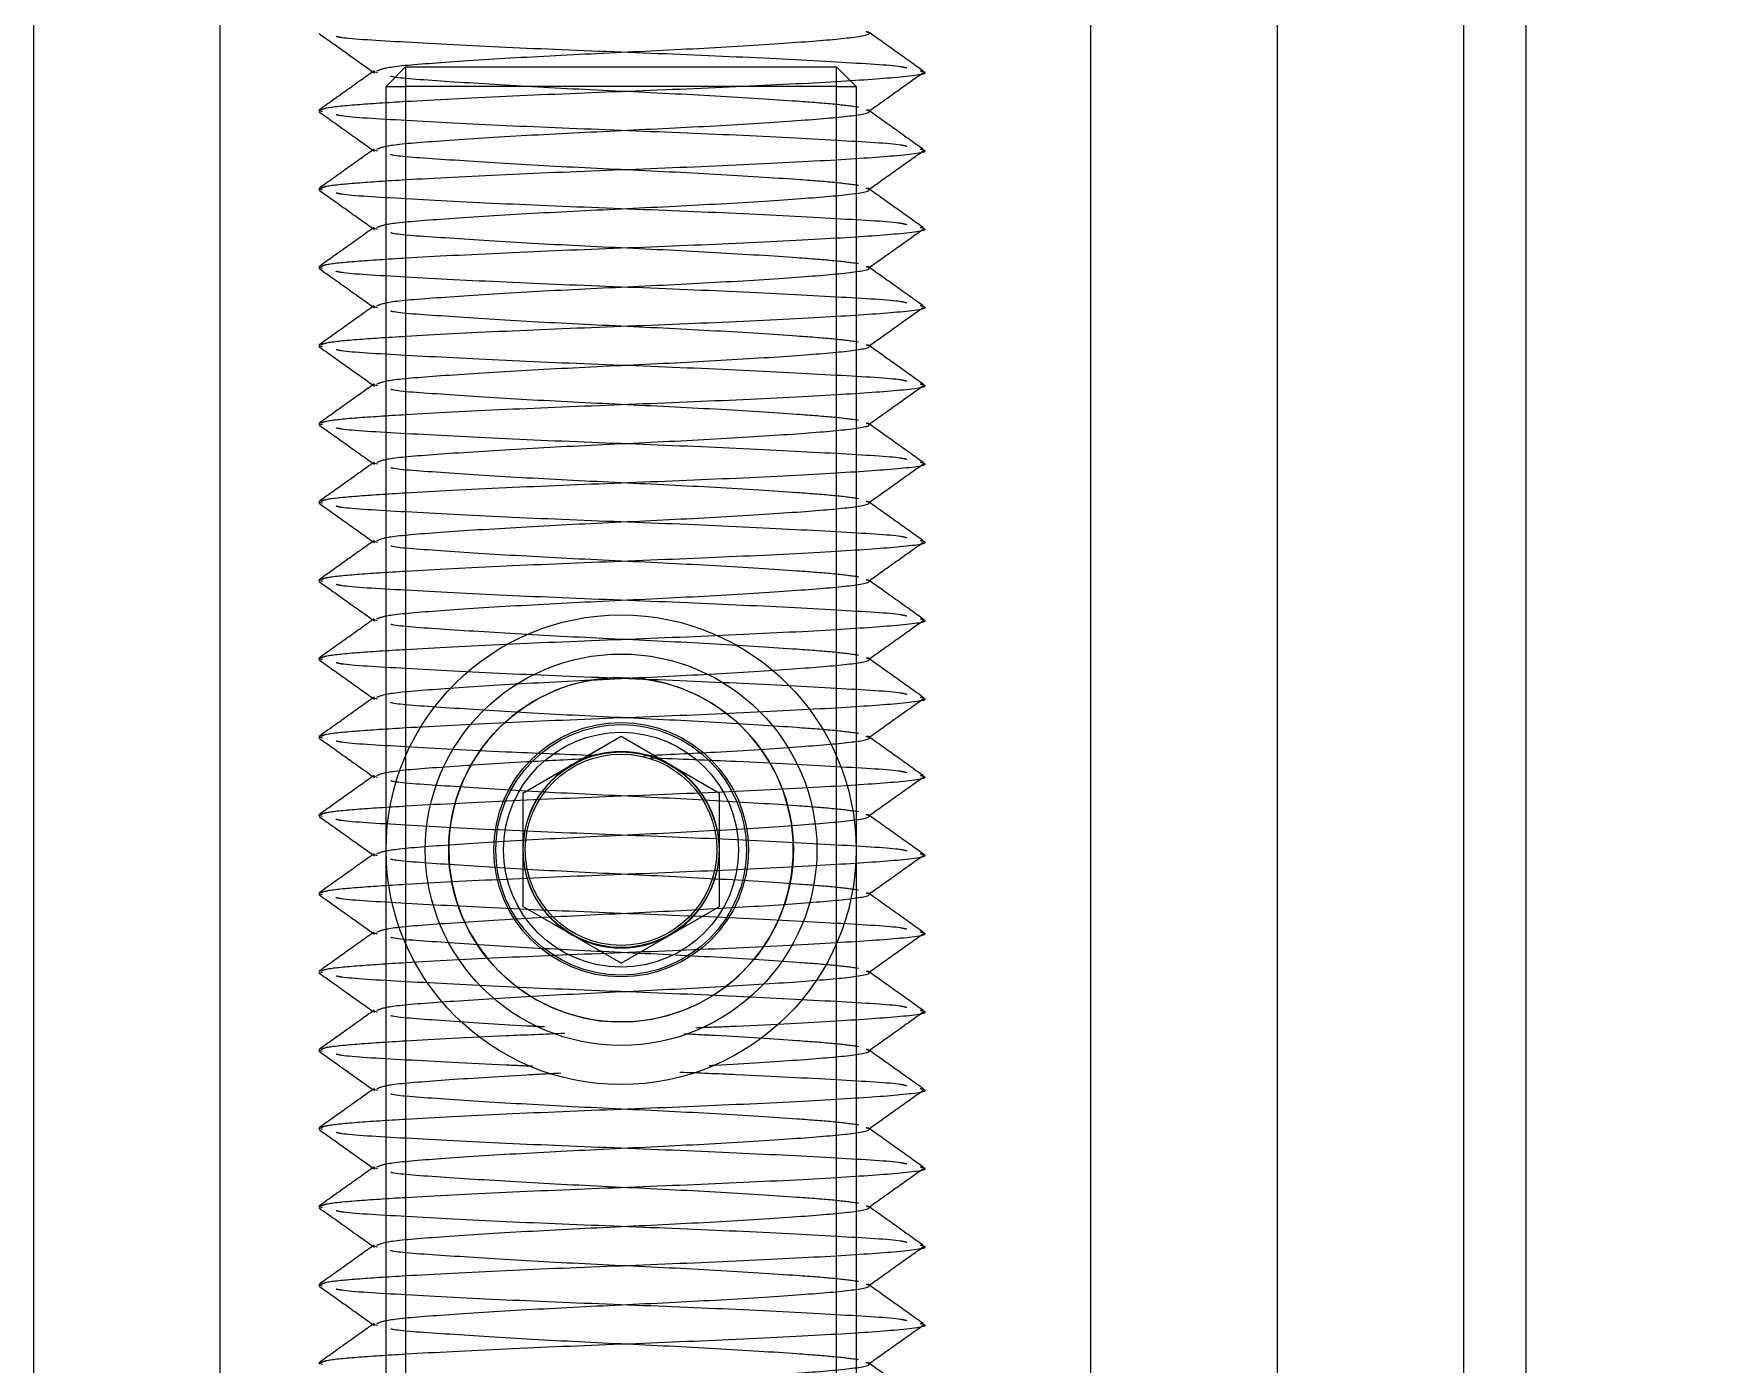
# Model space of a CAD drawing. Header units: metres. Extents: x 0 to 63075, y 0 to 44550.
# Drawn here: x 13919.27 to 13962.13, y 24737.81 to 24771.81 of the extents above; entities that cross this region are included whole.
import ezdxf

# ---------------------------------------------------------------- set-up
doc = ezdxf.new("R2010")
doc.units = ezdxf.units.M
doc.header["$LTSCALE"] = 75
doc.linetypes.add('HIDDEN2', pattern=[4.7625, 3.175, -1.5875])
for name, color, linetype in [('SDM', 7, 'Continuous'), ('SL4', 4, 'Continuous'), ('ST1', 7, 'HIDDEN2')]:
    doc.layers.add(name, color=color, linetype=linetype)

# ---------------------------------------------------------------- blocks, each defined once
blk = doc.blocks.new('A$Ca53c419a')
at = {"layer": 'SL4'}
for p, q in [((378.019, 533.865), (91.194, 533.865)), ((378.194, 529.108), (86.437, 529.108)), ((318.296, 518.865), (319.745, 521.375)), ((322.643, 521.375), (319.745, 521.375)), ((322.643, 521.375), (324.092, 518.865)), ((318.296, 518.865), (319.745, 516.355)), ((324.092, 518.865), (322.643, 516.355)), ((319.745, 516.355), (322.643, 516.355)), ((344.397, 506.877), (117.694, 506.877)), ((378.194, 502.115), (86.437, 502.115)), ((381.194, 497.358), (91.194, 497.358)), ((1004.763, 495.765), (54.76, 495.765))]:
    blk.add_line(p, q, dxfattribs=at)
for radius in [6, 5, 4.4]:
    blk.add_circle((321.194, 518.865), radius, dxfattribs=at)
for start, end in [(90, 150), (30, 90), (150, 210), (330, 30), (210, 270), (270, 330)]:
    blk.add_arc((321.194, 518.865), 2.51, start, end, dxfattribs=at)
at = {"layer": 'ST1'}
for p, q in [((381.194, 529.108), (86.437, 529.108)), ((308.046, 526.485), (308.069, 526.592)), ((310.046, 526.485), (310.069, 526.592)), ((312.046, 526.485), (312.069, 526.592)), ((314.046, 526.485), (314.069, 526.592)), ((316.046, 526.485), (316.069, 526.592)), ((318.046, 526.485), (318.069, 526.592)), ((320.046, 526.485), (320.069, 526.592)), ((322.046, 526.485), (322.069, 526.592)), ((324.046, 526.485), (324.069, 526.592)), ((326.046, 526.485), (326.069, 526.592)), ((328.046, 526.485), (328.069, 526.592)), ((330.046, 526.485), (330.069, 526.592)), ((332.046, 526.485), (332.069, 526.592)), ((334.046, 526.485), (334.069, 526.592)), ((336.046, 526.485), (336.069, 526.592)), ((338.046, 526.485), (338.069, 526.592)), ((340.046, 526.485), (340.069, 526.592)), ((309.042, 525.085), (309.069, 525.186)), ((311.042, 525.085), (311.069, 525.186)), ((313.042, 525.085), (313.069, 525.186)), ((315.042, 525.085), (315.069, 525.186)), ((317.042, 525.085), (317.069, 525.186)), ((319.042, 525.085), (319.069, 525.186)), ((321.042, 525.085), (321.069, 525.186)), ((323.042, 525.085), (323.069, 525.186)), ((325.042, 525.085), (325.069, 525.186)), ((327.042, 525.085), (327.069, 525.186)), ((329.042, 525.085), (329.069, 525.186)), ((331.042, 525.085), (331.069, 525.186)), ((333.042, 525.085), (333.069, 525.186)), ((335.042, 525.085), (335.069, 525.186)), ((337.042, 525.085), (337.069, 525.186)), ((339.042, 525.085), (339.069, 525.186)), ((341.042, 525.085), (341.069, 525.186)), ((121.694, 524.865), (340.694, 524.865)), ((340.694, 524.865), (340.694, 524.365)), ((341.194, 524.365), (340.694, 524.865)), ((340.694, 524.365), (121.694, 524.365)), ((340.694, 513.365), (340.694, 524.365)), ((341.194, 524.365), (340.694, 524.365)), ((341.194, 524.365), (341.194, 513.365)), ((121.694, 513.365), (340.694, 513.365)), ((340.694, 513.365), (340.694, 512.865)), ((340.694, 513.365), (341.194, 513.365)), ((340.694, 512.865), (341.194, 513.365)), ((340.694, 512.865), (121.694, 512.865)), ((381.194, 506.877), (81.194, 506.877)), ((378.194, 497.358), (91.194, 497.358)), ((1004.763, 491.003), (4.763, 491.003))]:
    blk.add_line(p, q, dxfattribs=at)
for radius in [3.25, 3.25, 3.2, 3, 2.5, 2.445]:
    blk.add_circle((321.194, 518.865), radius, dxfattribs=at)
for start, end in [(90, 356.1622), (359.9716, 90)]:
    blk.add_arc((321.194, 518.865), 4.4, start, end, dxfattribs=at)
for points, knots in [([(309.093, 525.169), (308.926, 525.404), (308.591, 525.873), (308.257, 526.342), (308.09, 526.577)], [0, 0, 0, 0, 0.499958, 1, 1, 1, 1]), ([(308.09, 526.534), (308.109, 526.499), (308.159, 526.411), (308.231, 525.682), (308.325, 524.228), (308.448, 521.902), (308.569, 518.864), (308.689, 515.832), (308.825, 513.243), (308.938, 511.611), (309.032, 510.937), (309.082, 511.195), (309.088, 511.229)], [0, 0, 0, 0, 0.055573, 0.142553, 0.229074, 0.356478, 0.480628, 0.604778, 0.732181, 0.854555, 0.980855, 1, 1, 1, 1]), ([(310.045, 526.574), (309.878, 526.339), (309.543, 525.869), (309.208, 525.399), (309.041, 525.164)], [0, 0, 0, 0, 0.5000892, 1, 1, 1, 1]), ([(311.093, 525.169), (310.926, 525.404), (310.591, 525.873), (310.257, 526.342), (310.09, 526.577)], [0, 0, 0, 0, 0.4999583, 1, 1, 1, 1]), ([(310.09, 526.534), (310.109, 526.499), (310.159, 526.411), (310.231, 525.682), (310.325, 524.228), (310.448, 521.902), (310.569, 518.864), (310.689, 515.832), (310.825, 513.243), (310.938, 511.611), (311.032, 510.937), (311.082, 511.195), (311.088, 511.229)], [0, 0, 0, 0, 0.055573, 0.142553, 0.229074, 0.356478, 0.480628, 0.604778, 0.732181, 0.854555, 0.980855, 1, 1, 1, 1]), ([(312.045, 526.574), (311.878, 526.339), (311.543, 525.869), (311.208, 525.399), (311.041, 525.164)], [0, 0, 0, 0, 0.500089, 1, 1, 1, 1]), ([(313.093, 525.169), (312.926, 525.404), (312.591, 525.873), (312.257, 526.342), (312.09, 526.577)], [0, 0, 0, 0, 0.4999583, 1, 1, 1, 1]), ([(312.09, 526.534), (312.109, 526.499), (312.159, 526.411), (312.231, 525.682), (312.325, 524.228), (312.448, 521.902), (312.569, 518.864), (312.689, 515.832), (312.825, 513.243), (312.938, 511.611), (313.032, 510.937), (313.082, 511.195), (313.088, 511.229)], [0, 0, 0, 0, 0.055573, 0.142553, 0.229074, 0.356478, 0.480628, 0.604778, 0.732181, 0.854555, 0.980855, 1, 1, 1, 1]), ([(314.045, 526.574), (313.878, 526.339), (313.543, 525.869), (313.208, 525.399), (313.041, 525.164)], [0, 0, 0, 0, 0.500089, 1, 1, 1, 1]), ([(315.093, 525.169), (314.926, 525.404), (314.591, 525.873), (314.257, 526.342), (314.09, 526.577)], [0, 0, 0, 0, 0.4999583, 1, 1, 1, 1]), ([(314.09, 526.534), (314.109, 526.499), (314.159, 526.411), (314.231, 525.682), (314.325, 524.228), (314.448, 521.902), (314.569, 518.864), (314.689, 515.832), (314.825, 513.243), (314.938, 511.611), (315.032, 510.937), (315.082, 511.195), (315.088, 511.229)], [0, 0, 0, 0, 0.0555734, 0.1425526, 0.2290743, 0.3564777, 0.4806278, 0.604778, 0.7321813, 0.8545546, 0.980855, 1, 1, 1, 1]), ([(316.045, 526.574), (315.878, 526.339), (315.543, 525.869), (315.208, 525.399), (315.041, 525.164)], [0, 0, 0, 0, 0.500089, 1, 1, 1, 1]), ([(317.093, 525.169), (316.926, 525.404), (316.591, 525.873), (316.257, 526.342), (316.09, 526.577)], [0, 0, 0, 0, 0.4999583, 1, 1, 1, 1]), ([(316.09, 526.534), (316.109, 526.499), (316.159, 526.411), (316.231, 525.683), (316.325, 524.223), (316.427, 522.34), (316.488, 520.809), (316.509, 520.3)], [0, 0, 0, 0, 0.132329, 0.339439, 0.54546, 0.848827, 1, 1, 1, 1]), ([(318.045, 526.574), (317.878, 526.339), (317.543, 525.869), (317.208, 525.399), (317.041, 525.164)], [0, 0, 0, 0, 0.500089, 1, 1, 1, 1]), ([(319.093, 525.169), (318.926, 525.404), (318.591, 525.873), (318.257, 526.342), (318.09, 526.577)], [0, 0, 0, 0, 0.4999583, 1, 1, 1, 1]), ([(318.09, 526.534), (318.109, 526.499), (318.159, 526.411), (318.231, 525.682), (318.325, 524.228), (318.448, 521.902), (318.569, 518.864), (318.689, 515.832), (318.825, 513.243), (318.938, 511.611), (319.032, 510.937), (319.082, 511.195), (319.088, 511.229)], [0, 0, 0, 0, 0.055573, 0.142553, 0.229074, 0.356478, 0.480628, 0.604778, 0.732181, 0.854555, 0.980855, 1, 1, 1, 1]), ([(320.045, 526.574), (319.878, 526.339), (319.543, 525.869), (319.208, 525.399), (319.041, 525.164)], [0, 0, 0, 0, 0.500089, 1, 1, 1, 1]), ([(321.093, 525.169), (320.926, 525.404), (320.591, 525.873), (320.257, 526.342), (320.09, 526.577)], [0, 0, 0, 0, 0.499958, 1, 1, 1, 1]), ([(320.09, 526.534), (320.109, 526.499), (320.159, 526.411), (320.231, 525.682), (320.325, 524.228), (320.448, 521.902), (320.569, 518.864), (320.689, 515.832), (320.825, 513.243), (320.938, 511.611), (321.032, 510.937), (321.082, 511.195), (321.088, 511.229)], [0, 0, 0, 0, 0.0555734, 0.1425526, 0.2290743, 0.3564777, 0.4806278, 0.604778, 0.7321813, 0.8545546, 0.980855, 1, 1, 1, 1]), ([(322.045, 526.574), (321.878, 526.339), (321.543, 525.869), (321.208, 525.399), (321.041, 525.164)], [0, 0, 0, 0, 0.500089, 1, 1, 1, 1]), ([(323.093, 525.169), (322.926, 525.404), (322.591, 525.873), (322.257, 526.342), (322.09, 526.577)], [0, 0, 0, 0, 0.4999583, 1, 1, 1, 1]), ([(322.09, 526.534), (322.109, 526.499), (322.159, 526.411), (322.231, 525.682), (322.325, 524.228), (322.448, 521.902), (322.569, 518.864), (322.689, 515.832), (322.825, 513.243), (322.938, 511.611), (323.032, 510.937), (323.082, 511.195), (323.088, 511.229)], [0, 0, 0, 0, 0.055573, 0.142553, 0.229074, 0.356478, 0.480628, 0.604778, 0.732181, 0.854555, 0.980855, 1, 1, 1, 1]), ([(324.045, 526.574), (323.878, 526.339), (323.543, 525.869), (323.208, 525.399), (323.041, 525.164)], [0, 0, 0, 0, 0.5000892, 1, 1, 1, 1]), ([(325.093, 525.169), (324.926, 525.404), (324.591, 525.873), (324.257, 526.342), (324.09, 526.577)], [0, 0, 0, 0, 0.4999583, 1, 1, 1, 1]), ([(324.09, 526.534), (324.109, 526.499), (324.159, 526.411), (324.231, 525.682), (324.325, 524.228), (324.448, 521.902), (324.569, 518.864), (324.689, 515.832), (324.825, 513.243), (324.938, 511.611), (325.032, 510.937), (325.082, 511.195), (325.088, 511.229)], [0, 0, 0, 0, 0.055573, 0.142553, 0.229074, 0.356478, 0.480628, 0.604778, 0.732181, 0.854555, 0.980855, 1, 1, 1, 1]), ([(326.045, 526.574), (325.878, 526.339), (325.543, 525.869), (325.208, 525.399), (325.041, 525.164)], [0, 0, 0, 0, 0.500089, 1, 1, 1, 1]), ([(327.093, 525.169), (326.926, 525.404), (326.591, 525.873), (326.257, 526.342), (326.09, 526.577)], [0, 0, 0, 0, 0.499958, 1, 1, 1, 1]), ([(326.09, 526.534), (326.109, 526.499), (326.159, 526.411), (326.231, 525.682), (326.325, 524.228), (326.448, 521.902), (326.569, 518.864), (326.689, 515.832), (326.825, 513.243), (326.938, 511.611), (327.032, 510.937), (327.082, 511.195), (327.088, 511.229)], [0, 0, 0, 0, 0.055573, 0.142553, 0.229074, 0.356478, 0.480628, 0.604778, 0.732181, 0.854555, 0.980855, 1, 1, 1, 1]), ([(328.045, 526.574), (327.878, 526.339), (327.543, 525.869), (327.208, 525.399), (327.041, 525.164)], [0, 0, 0, 0, 0.500089, 1, 1, 1, 1]), ([(329.093, 525.169), (328.926, 525.404), (328.591, 525.873), (328.257, 526.342), (328.09, 526.577)], [0, 0, 0, 0, 0.499958, 1, 1, 1, 1]), ([(328.09, 526.534), (328.109, 526.499), (328.159, 526.411), (328.231, 525.682), (328.325, 524.228), (328.448, 521.902), (328.569, 518.864), (328.689, 515.832), (328.825, 513.243), (328.938, 511.611), (329.032, 510.937), (329.082, 511.195), (329.088, 511.229)], [0, 0, 0, 0, 0.055573, 0.142553, 0.229074, 0.356478, 0.480628, 0.604778, 0.732181, 0.854555, 0.980855, 1, 1, 1, 1]), ([(330.045, 526.574), (329.878, 526.339), (329.543, 525.869), (329.208, 525.399), (329.041, 525.164)], [0, 0, 0, 0, 0.500089, 1, 1, 1, 1]), ([(331.093, 525.169), (330.926, 525.404), (330.591, 525.873), (330.257, 526.342), (330.09, 526.577)], [0, 0, 0, 0, 0.4999583, 1, 1, 1, 1]), ([(330.09, 526.534), (330.109, 526.499), (330.159, 526.411), (330.231, 525.682), (330.325, 524.228), (330.448, 521.902), (330.569, 518.864), (330.689, 515.832), (330.825, 513.243), (330.938, 511.611), (331.032, 510.937), (331.082, 511.195), (331.088, 511.229)], [0, 0, 0, 0, 0.0555734, 0.1425526, 0.2290743, 0.3564777, 0.4806278, 0.604778, 0.7321813, 0.8545546, 0.980855, 1, 1, 1, 1]), ([(332.045, 526.574), (331.878, 526.339), (331.543, 525.869), (331.208, 525.399), (331.041, 525.164)], [0, 0, 0, 0, 0.500089, 1, 1, 1, 1]), ([(333.093, 525.169), (332.926, 525.404), (332.591, 525.873), (332.257, 526.342), (332.09, 526.577)], [0, 0, 0, 0, 0.499958, 1, 1, 1, 1]), ([(332.09, 526.534), (332.109, 526.499), (332.159, 526.411), (332.231, 525.682), (332.325, 524.228), (332.448, 521.902), (332.569, 518.864), (332.689, 515.832), (332.825, 513.243), (332.938, 511.611), (333.032, 510.937), (333.082, 511.195), (333.088, 511.229)], [0, 0, 0, 0, 0.055573, 0.142553, 0.229074, 0.356478, 0.480628, 0.604778, 0.732181, 0.854555, 0.980855, 1, 1, 1, 1]), ([(334.045, 526.574), (333.878, 526.339), (333.543, 525.869), (333.208, 525.399), (333.041, 525.164)], [0, 0, 0, 0, 0.500089, 1, 1, 1, 1]), ([(335.093, 525.169), (334.926, 525.404), (334.591, 525.873), (334.257, 526.342), (334.09, 526.577)], [0, 0, 0, 0, 0.499958, 1, 1, 1, 1]), ([(334.09, 526.534), (334.109, 526.499), (334.159, 526.411), (334.231, 525.682), (334.325, 524.228), (334.448, 521.902), (334.569, 518.864), (334.689, 515.832), (334.825, 513.243), (334.938, 511.611), (335.032, 510.937), (335.082, 511.195), (335.088, 511.229)], [0, 0, 0, 0, 0.055573, 0.142553, 0.229074, 0.356478, 0.480628, 0.604778, 0.732181, 0.854555, 0.980855, 1, 1, 1, 1]), ([(336.045, 526.574), (335.878, 526.339), (335.543, 525.869), (335.208, 525.399), (335.041, 525.164)], [0, 0, 0, 0, 0.500089, 1, 1, 1, 1]), ([(337.093, 525.169), (336.926, 525.404), (336.591, 525.873), (336.257, 526.342), (336.09, 526.577)], [0, 0, 0, 0, 0.499958, 1, 1, 1, 1]), ([(336.09, 526.534), (336.109, 526.499), (336.159, 526.411), (336.231, 525.682), (336.325, 524.228), (336.448, 521.902), (336.569, 518.864), (336.689, 515.832), (336.825, 513.243), (336.938, 511.611), (337.032, 510.937), (337.082, 511.195), (337.088, 511.229)], [0, 0, 0, 0, 0.055573, 0.142553, 0.229074, 0.356478, 0.480628, 0.604778, 0.732181, 0.854555, 0.980855, 1, 1, 1, 1]), ([(338.045, 526.574), (337.878, 526.339), (337.543, 525.869), (337.208, 525.399), (337.041, 525.164)], [0, 0, 0, 0, 0.500089, 1, 1, 1, 1]), ([(339.093, 525.169), (338.926, 525.404), (338.591, 525.873), (338.257, 526.342), (338.09, 526.577)], [0, 0, 0, 0, 0.499958, 1, 1, 1, 1]), ([(338.09, 526.534), (338.109, 526.499), (338.159, 526.411), (338.231, 525.682), (338.325, 524.228), (338.448, 521.902), (338.569, 518.864), (338.689, 515.832), (338.825, 513.243), (338.938, 511.611), (339.032, 510.937), (339.082, 511.195), (339.088, 511.229)], [0, 0, 0, 0, 0.055573, 0.142553, 0.229074, 0.356478, 0.480628, 0.604778, 0.732181, 0.854555, 0.980855, 1, 1, 1, 1]), ([(340.045, 526.574), (339.878, 526.339), (339.543, 525.869), (339.208, 525.399), (339.041, 525.164)], [0, 0, 0, 0, 0.500089, 1, 1, 1, 1]), ([(341.093, 525.169), (340.926, 525.404), (340.591, 525.873), (340.257, 526.342), (340.09, 526.577)], [0, 0, 0, 0, 0.499958, 1, 1, 1, 1]), ([(340.09, 526.534), (340.109, 526.499), (340.159, 526.411), (340.231, 525.682), (340.325, 524.228), (340.448, 521.902), (340.569, 518.864), (340.689, 515.832), (340.825, 513.243), (340.938, 511.611), (341.032, 510.937), (341.082, 511.195), (341.088, 511.229)], [0, 0, 0, 0, 0.055573, 0.142553, 0.229074, 0.356478, 0.480628, 0.604778, 0.732181, 0.854555, 0.980855, 1, 1, 1, 1]), ([(342.045, 526.574), (341.878, 526.339), (341.543, 525.869), (341.208, 525.399), (341.041, 525.164)], [0, 0, 0, 0, 0.500089, 1, 1, 1, 1]), ([(309.162, 511.571), (309.174, 511.616), (309.228, 511.819), (309.311, 513.318), (309.448, 515.813), (309.569, 518.865), (309.689, 521.918), (309.826, 524.409), (309.908, 525.9), (309.961, 526.102), (309.972, 526.143)], [0, 0, 0, 0, 0.0430959, 0.1932977, 0.3496734, 0.5020562, 0.6544389, 0.8108146, 0.9610164, 1, 1, 1, 1]), ([(311.162, 511.571), (311.174, 511.616), (311.228, 511.819), (311.311, 513.318), (311.448, 515.813), (311.569, 518.865), (311.689, 521.918), (311.826, 524.409), (311.908, 525.9), (311.961, 526.102), (311.972, 526.143)], [0, 0, 0, 0, 0.043096, 0.193298, 0.349673, 0.502056, 0.654439, 0.810815, 0.961016, 1, 1, 1, 1]), ([(313.162, 511.571), (313.174, 511.616), (313.228, 511.819), (313.311, 513.318), (313.448, 515.813), (313.569, 518.865), (313.689, 521.918), (313.826, 524.409), (313.908, 525.9), (313.961, 526.102), (313.972, 526.143)], [0, 0, 0, 0, 0.0430959, 0.1932977, 0.3496734, 0.5020562, 0.6544389, 0.8108146, 0.9610164, 1, 1, 1, 1]), ([(315.663, 521.13), (315.672, 521.357), (315.723, 522.599), (315.826, 524.392), (315.908, 525.901), (315.961, 526.102), (315.972, 526.143)], [0, 0, 0, 0, 0.0916, 0.502675, 0.897521, 1, 1, 1, 1]), ([(317.162, 511.571), (317.174, 511.616), (317.228, 511.819), (317.311, 513.318), (317.448, 515.813), (317.569, 518.865), (317.689, 521.918), (317.826, 524.409), (317.908, 525.9), (317.961, 526.102), (317.972, 526.143)], [0, 0, 0, 0, 0.0430959, 0.1932977, 0.3496734, 0.5020562, 0.6544389, 0.8108146, 0.9610164, 1, 1, 1, 1]), ([(319.162, 511.571), (319.174, 511.616), (319.228, 511.819), (319.311, 513.318), (319.448, 515.813), (319.569, 518.865), (319.689, 521.918), (319.826, 524.409), (319.908, 525.9), (319.961, 526.102), (319.972, 526.143)], [0, 0, 0, 0, 0.043096, 0.193298, 0.349673, 0.502056, 0.654439, 0.810815, 0.961016, 1, 1, 1, 1]), ([(321.162, 511.571), (321.174, 511.616), (321.228, 511.819), (321.311, 513.318), (321.448, 515.813), (321.569, 518.865), (321.689, 521.918), (321.826, 524.409), (321.908, 525.9), (321.961, 526.102), (321.972, 526.143)], [0, 0, 0, 0, 0.043096, 0.193298, 0.349673, 0.502056, 0.654439, 0.810815, 0.961016, 1, 1, 1, 1]), ([(323.598, 519.576), (323.628, 520.338), (323.7, 522.13), (323.826, 524.406), (323.908, 525.9), (323.961, 526.102), (323.972, 526.143)], [0, 0, 0, 0, 0.25048, 0.589658, 0.915445, 1, 1, 1, 1]), ([(325.162, 511.571), (325.174, 511.616), (325.228, 511.819), (325.311, 513.318), (325.448, 515.813), (325.569, 518.865), (325.689, 521.918), (325.826, 524.409), (325.908, 525.9), (325.961, 526.102), (325.972, 526.143)], [0, 0, 0, 0, 0.043096, 0.193298, 0.349673, 0.502056, 0.654439, 0.810815, 0.961016, 1, 1, 1, 1]), ([(327.162, 511.571), (327.174, 511.616), (327.228, 511.819), (327.311, 513.318), (327.448, 515.813), (327.569, 518.865), (327.689, 521.918), (327.826, 524.409), (327.908, 525.9), (327.961, 526.102), (327.972, 526.143)], [0, 0, 0, 0, 0.043096, 0.193298, 0.349673, 0.502056, 0.654439, 0.810815, 0.961016, 1, 1, 1, 1]), ([(329.162, 511.571), (329.174, 511.616), (329.228, 511.819), (329.311, 513.318), (329.448, 515.813), (329.569, 518.865), (329.689, 521.918), (329.826, 524.409), (329.908, 525.9), (329.961, 526.102), (329.972, 526.143)], [0, 0, 0, 0, 0.0430959, 0.1932977, 0.3496734, 0.5020562, 0.6544389, 0.8108146, 0.9610164, 1, 1, 1, 1]), ([(331.162, 511.571), (331.174, 511.616), (331.228, 511.819), (331.311, 513.318), (331.448, 515.813), (331.569, 518.865), (331.689, 521.918), (331.826, 524.409), (331.908, 525.9), (331.961, 526.102), (331.972, 526.143)], [0, 0, 0, 0, 0.043096, 0.193298, 0.349673, 0.502056, 0.654439, 0.810815, 0.961016, 1, 1, 1, 1]), ([(333.162, 511.571), (333.174, 511.616), (333.228, 511.819), (333.311, 513.318), (333.448, 515.813), (333.569, 518.865), (333.689, 521.918), (333.826, 524.409), (333.908, 525.9), (333.961, 526.102), (333.972, 526.143)], [0, 0, 0, 0, 0.043096, 0.193298, 0.349673, 0.502056, 0.654439, 0.810815, 0.961016, 1, 1, 1, 1]), ([(335.162, 511.571), (335.174, 511.616), (335.228, 511.819), (335.311, 513.318), (335.448, 515.813), (335.569, 518.865), (335.689, 521.918), (335.826, 524.409), (335.908, 525.9), (335.961, 526.102), (335.972, 526.143)], [0, 0, 0, 0, 0.043096, 0.193298, 0.349673, 0.502056, 0.654439, 0.810815, 0.961016, 1, 1, 1, 1]), ([(337.162, 511.571), (337.174, 511.616), (337.228, 511.819), (337.311, 513.318), (337.448, 515.813), (337.569, 518.865), (337.689, 521.918), (337.826, 524.409), (337.908, 525.9), (337.961, 526.102), (337.972, 526.143)], [0, 0, 0, 0, 0.043096, 0.193298, 0.349673, 0.502056, 0.654439, 0.810815, 0.961016, 1, 1, 1, 1]), ([(339.162, 511.571), (339.174, 511.616), (339.228, 511.819), (339.311, 513.318), (339.448, 515.813), (339.569, 518.865), (339.689, 521.918), (339.826, 524.409), (339.908, 525.9), (339.961, 526.102), (339.972, 526.143)], [0, 0, 0, 0, 0.043096, 0.193298, 0.349673, 0.502056, 0.654439, 0.810815, 0.961016, 1, 1, 1, 1]), ([(341.162, 511.571), (341.174, 511.616), (341.228, 511.819), (341.311, 513.318), (341.448, 515.813), (341.569, 518.865), (341.689, 521.918), (341.826, 524.409), (341.908, 525.9), (341.961, 526.102), (341.972, 526.143)], [0, 0, 0, 0, 0.0430959, 0.1932977, 0.3496734, 0.5020562, 0.6544389, 0.8108146, 0.9610164, 1, 1, 1, 1]), ([(307.092, 525.098), (307.128, 525.013), (307.206, 524.829), (307.312, 523.431), (307.448, 521.355), (307.569, 518.863), (307.689, 516.383), (307.825, 514.271), (307.938, 512.911), (308.033, 512.42), (308.084, 512.584), (308.092, 512.609)], [0, 0, 0, 0, 0.103426, 0.225711, 0.353032, 0.477096, 0.60116, 0.728481, 0.850766, 0.976983, 1, 1, 1, 1]), ([(309.092, 525.098), (309.128, 525.013), (309.206, 524.829), (309.312, 523.431), (309.448, 521.355), (309.569, 518.863), (309.689, 516.383), (309.825, 514.271), (309.938, 512.911), (310.033, 512.42), (310.084, 512.584), (310.092, 512.609)], [0, 0, 0, 0, 0.103426, 0.225711, 0.353032, 0.477096, 0.60116, 0.728481, 0.850766, 0.976983, 1, 1, 1, 1]), ([(311.092, 525.098), (311.128, 525.013), (311.206, 524.829), (311.312, 523.431), (311.448, 521.355), (311.569, 518.863), (311.689, 516.383), (311.825, 514.271), (311.938, 512.911), (312.033, 512.42), (312.084, 512.584), (312.092, 512.609)], [0, 0, 0, 0, 0.103426, 0.225711, 0.353032, 0.477096, 0.60116, 0.728481, 0.850766, 0.976983, 1, 1, 1, 1]), ([(313.092, 525.098), (313.128, 525.013), (313.206, 524.829), (313.312, 523.431), (313.448, 521.355), (313.569, 518.863), (313.689, 516.383), (313.825, 514.271), (313.938, 512.911), (314.033, 512.42), (314.084, 512.584), (314.092, 512.609)], [0, 0, 0, 0, 0.103426, 0.225711, 0.353032, 0.477096, 0.60116, 0.728481, 0.850766, 0.976983, 1, 1, 1, 1]), ([(315.092, 525.098), (315.128, 525.014), (315.206, 524.831), (315.311, 523.422), (315.42, 521.821), (315.476, 520.693), (315.491, 520.399)], [0, 0, 0, 0, 0.259949, 0.5673, 0.887306, 1, 1, 1, 1]), ([(317.092, 525.098), (317.128, 525.013), (317.206, 524.829), (317.312, 523.431), (317.448, 521.355), (317.569, 518.863), (317.689, 516.383), (317.825, 514.271), (317.938, 512.911), (318.033, 512.42), (318.084, 512.584), (318.092, 512.609)], [0, 0, 0, 0, 0.103426, 0.225711, 0.353032, 0.477096, 0.60116, 0.728481, 0.850766, 0.976983, 1, 1, 1, 1]), ([(319.092, 525.098), (319.128, 525.013), (319.206, 524.829), (319.312, 523.431), (319.448, 521.355), (319.569, 518.863), (319.689, 516.383), (319.825, 514.271), (319.938, 512.911), (320.033, 512.42), (320.084, 512.584), (320.092, 512.609)], [0, 0, 0, 0, 0.103426, 0.225711, 0.353032, 0.477096, 0.60116, 0.728481, 0.850766, 0.976983, 1, 1, 1, 1]), ([(321.092, 525.098), (321.128, 525.013), (321.206, 524.829), (321.312, 523.431), (321.448, 521.355), (321.569, 518.863), (321.689, 516.383), (321.825, 514.271), (321.938, 512.911), (322.033, 512.42), (322.084, 512.584), (322.092, 512.609)], [0, 0, 0, 0, 0.103426, 0.225711, 0.353032, 0.477096, 0.60116, 0.728481, 0.850766, 0.976983, 1, 1, 1, 1]), ([(323.092, 525.098), (323.128, 525.014), (323.206, 524.83), (323.312, 523.426), (323.432, 521.624), (323.498, 520.268), (323.523, 519.753)], [0, 0, 0, 0, 0.239824, 0.523379, 0.81861, 1, 1, 1, 1]), ([(325.092, 525.098), (325.128, 525.013), (325.206, 524.829), (325.312, 523.431), (325.448, 521.355), (325.569, 518.863), (325.689, 516.383), (325.825, 514.271), (325.938, 512.911), (326.033, 512.42), (326.084, 512.584), (326.092, 512.609)], [0, 0, 0, 0, 0.1034259, 0.2257113, 0.3530321, 0.4770962, 0.6011602, 0.728481, 0.8507664, 0.976983, 1, 1, 1, 1]), ([(327.092, 525.098), (327.128, 525.013), (327.206, 524.829), (327.312, 523.431), (327.448, 521.355), (327.569, 518.863), (327.689, 516.383), (327.825, 514.271), (327.938, 512.911), (328.033, 512.42), (328.084, 512.584), (328.092, 512.609)], [0, 0, 0, 0, 0.103426, 0.225711, 0.353032, 0.477096, 0.60116, 0.728481, 0.850766, 0.976983, 1, 1, 1, 1]), ([(329.092, 525.098), (329.128, 525.013), (329.206, 524.829), (329.312, 523.431), (329.448, 521.355), (329.569, 518.863), (329.689, 516.383), (329.825, 514.271), (329.938, 512.911), (330.033, 512.42), (330.084, 512.584), (330.092, 512.609)], [0, 0, 0, 0, 0.103426, 0.225711, 0.353032, 0.477096, 0.60116, 0.728481, 0.850766, 0.976983, 1, 1, 1, 1]), ([(331.092, 525.098), (331.128, 525.013), (331.206, 524.829), (331.312, 523.431), (331.448, 521.355), (331.569, 518.863), (331.689, 516.383), (331.825, 514.271), (331.938, 512.911), (332.033, 512.42), (332.084, 512.584), (332.092, 512.609)], [0, 0, 0, 0, 0.103426, 0.225711, 0.353032, 0.477096, 0.60116, 0.728481, 0.850766, 0.976983, 1, 1, 1, 1]), ([(333.092, 525.098), (333.128, 525.013), (333.206, 524.829), (333.312, 523.431), (333.448, 521.355), (333.569, 518.863), (333.689, 516.383), (333.825, 514.271), (333.938, 512.911), (334.033, 512.42), (334.084, 512.584), (334.092, 512.609)], [0, 0, 0, 0, 0.103426, 0.225711, 0.353032, 0.477096, 0.60116, 0.728481, 0.850766, 0.976983, 1, 1, 1, 1]), ([(335.092, 525.098), (335.128, 525.013), (335.206, 524.829), (335.312, 523.431), (335.448, 521.355), (335.569, 518.863), (335.689, 516.383), (335.825, 514.271), (335.938, 512.911), (336.033, 512.42), (336.084, 512.584), (336.092, 512.609)], [0, 0, 0, 0, 0.103426, 0.225711, 0.353032, 0.477096, 0.60116, 0.728481, 0.850766, 0.976983, 1, 1, 1, 1]), ([(337.092, 525.098), (337.128, 525.013), (337.206, 524.829), (337.312, 523.431), (337.448, 521.355), (337.569, 518.863), (337.689, 516.383), (337.825, 514.271), (337.938, 512.911), (338.033, 512.42), (338.084, 512.584), (338.092, 512.609)], [0, 0, 0, 0, 0.103426, 0.225711, 0.353032, 0.477096, 0.60116, 0.728481, 0.850766, 0.976983, 1, 1, 1, 1]), ([(339.092, 525.098), (339.128, 525.013), (339.206, 524.829), (339.312, 523.431), (339.448, 521.355), (339.569, 518.863), (339.689, 516.383), (339.825, 514.271), (339.938, 512.911), (340.033, 512.42), (340.084, 512.584), (340.092, 512.609)], [0, 0, 0, 0, 0.103426, 0.225711, 0.353032, 0.477096, 0.60116, 0.728481, 0.850766, 0.976983, 1, 1, 1, 1]), ([(341.092, 525.098), (341.128, 525.013), (341.206, 524.829), (341.312, 523.431), (341.448, 521.355), (341.569, 518.863), (341.689, 516.383), (341.825, 514.271), (341.938, 512.911), (342.033, 512.42), (342.084, 512.584), (342.092, 512.609)], [0, 0, 0, 0, 0.1034259, 0.2257113, 0.3530321, 0.4770962, 0.6011602, 0.728481, 0.8507664, 0.976983, 1, 1, 1, 1]), ([(308.163, 512.805), (308.188, 512.988), (308.239, 513.354), (308.328, 514.532), (308.448, 516.379), (308.569, 518.861), (308.689, 521.367), (308.826, 523.386), (308.902, 524.57), (308.949, 524.731), (308.953, 524.746)], [0, 0, 0, 0, 0.098651, 0.197725, 0.357803, 0.513786, 0.669769, 0.829847, 0.983594, 1, 1, 1, 1]), ([(310.163, 512.805), (310.188, 512.988), (310.239, 513.354), (310.328, 514.532), (310.448, 516.379), (310.569, 518.861), (310.689, 521.367), (310.826, 523.386), (310.902, 524.57), (310.949, 524.731), (310.953, 524.746)], [0, 0, 0, 0, 0.098651, 0.197725, 0.357803, 0.513786, 0.669769, 0.829847, 0.983594, 1, 1, 1, 1]), ([(312.163, 512.805), (312.188, 512.988), (312.239, 513.354), (312.328, 514.532), (312.448, 516.379), (312.569, 518.861), (312.689, 521.367), (312.826, 523.386), (312.902, 524.57), (312.949, 524.731), (312.953, 524.746)], [0, 0, 0, 0, 0.098651, 0.197725, 0.357803, 0.513786, 0.669769, 0.829847, 0.983594, 1, 1, 1, 1]), ([(314.163, 512.805), (314.188, 512.988), (314.239, 513.354), (314.328, 514.532), (314.448, 516.379), (314.569, 518.861), (314.689, 521.367), (314.826, 523.386), (314.902, 524.57), (314.949, 524.731), (314.953, 524.746)], [0, 0, 0, 0, 0.098651, 0.197725, 0.357803, 0.513786, 0.669769, 0.829847, 0.983594, 1, 1, 1, 1]), ([(316.668, 520.822), (316.676, 520.972), (316.725, 521.952), (316.827, 523.37), (316.902, 524.57), (316.949, 524.731), (316.953, 524.746)], [0, 0, 0, 0, 0.080468, 0.526206, 0.954316, 1, 1, 1, 1]), ([(318.163, 512.805), (318.188, 512.988), (318.239, 513.354), (318.328, 514.532), (318.448, 516.379), (318.569, 518.861), (318.689, 521.367), (318.826, 523.386), (318.902, 524.57), (318.949, 524.731), (318.953, 524.746)], [0, 0, 0, 0, 0.098651, 0.197725, 0.357803, 0.513786, 0.669769, 0.829847, 0.983594, 1, 1, 1, 1]), ([(320.163, 512.805), (320.188, 512.988), (320.239, 513.354), (320.328, 514.532), (320.448, 516.379), (320.569, 518.861), (320.689, 521.367), (320.826, 523.386), (320.902, 524.57), (320.949, 524.731), (320.953, 524.746)], [0, 0, 0, 0, 0.098651, 0.197725, 0.357803, 0.513786, 0.669769, 0.829847, 0.983594, 1, 1, 1, 1]), ([(322.163, 512.805), (322.188, 512.988), (322.239, 513.354), (322.328, 514.532), (322.448, 516.379), (322.569, 518.861), (322.689, 521.367), (322.826, 523.386), (322.902, 524.57), (322.949, 524.731), (322.953, 524.746)], [0, 0, 0, 0, 0.098651, 0.197725, 0.357803, 0.513786, 0.669769, 0.829847, 0.983594, 1, 1, 1, 1]), ([(324.163, 512.805), (324.188, 512.988), (324.239, 513.354), (324.328, 514.532), (324.448, 516.379), (324.569, 518.861), (324.689, 521.367), (324.826, 523.386), (324.902, 524.57), (324.949, 524.731), (324.953, 524.746)], [0, 0, 0, 0, 0.098651, 0.197725, 0.357803, 0.513786, 0.669769, 0.829847, 0.983594, 1, 1, 1, 1]), ([(326.163, 512.805), (326.188, 512.988), (326.239, 513.354), (326.328, 514.532), (326.448, 516.379), (326.569, 518.861), (326.689, 521.367), (326.826, 523.386), (326.902, 524.57), (326.949, 524.731), (326.953, 524.746)], [0, 0, 0, 0, 0.098651, 0.197725, 0.357803, 0.513786, 0.669769, 0.829847, 0.983594, 1, 1, 1, 1]), ([(328.163, 512.805), (328.188, 512.988), (328.239, 513.354), (328.328, 514.532), (328.448, 516.379), (328.569, 518.861), (328.689, 521.367), (328.826, 523.386), (328.902, 524.57), (328.949, 524.731), (328.953, 524.746)], [0, 0, 0, 0, 0.098651, 0.197725, 0.357803, 0.513786, 0.669769, 0.829847, 0.983594, 1, 1, 1, 1]), ([(330.163, 512.805), (330.188, 512.988), (330.239, 513.354), (330.328, 514.532), (330.448, 516.379), (330.569, 518.861), (330.689, 521.367), (330.826, 523.386), (330.902, 524.57), (330.949, 524.731), (330.953, 524.746)], [0, 0, 0, 0, 0.098651, 0.197725, 0.357803, 0.513786, 0.669769, 0.829847, 0.983594, 1, 1, 1, 1]), ([(332.163, 512.805), (332.188, 512.988), (332.239, 513.354), (332.328, 514.532), (332.448, 516.379), (332.569, 518.861), (332.689, 521.367), (332.826, 523.386), (332.902, 524.57), (332.949, 524.731), (332.953, 524.746)], [0, 0, 0, 0, 0.098651, 0.197725, 0.357803, 0.513786, 0.669769, 0.829847, 0.983594, 1, 1, 1, 1]), ([(334.163, 512.805), (334.188, 512.988), (334.239, 513.354), (334.328, 514.532), (334.448, 516.379), (334.569, 518.861), (334.689, 521.367), (334.826, 523.386), (334.902, 524.57), (334.949, 524.731), (334.953, 524.746)], [0, 0, 0, 0, 0.098651, 0.197725, 0.357803, 0.513786, 0.669769, 0.829847, 0.983594, 1, 1, 1, 1]), ([(336.163, 512.805), (336.188, 512.988), (336.239, 513.354), (336.328, 514.532), (336.448, 516.379), (336.569, 518.861), (336.689, 521.367), (336.826, 523.386), (336.902, 524.57), (336.949, 524.731), (336.953, 524.746)], [0, 0, 0, 0, 0.098651, 0.197725, 0.357803, 0.513786, 0.669769, 0.829847, 0.983594, 1, 1, 1, 1]), ([(338.163, 512.805), (338.188, 512.988), (338.239, 513.354), (338.328, 514.532), (338.448, 516.379), (338.569, 518.861), (338.689, 521.367), (338.826, 523.386), (338.902, 524.57), (338.949, 524.731), (338.953, 524.746)], [0, 0, 0, 0, 0.098651, 0.197725, 0.357803, 0.513786, 0.669769, 0.829847, 0.983594, 1, 1, 1, 1]), ([(340.163, 512.805), (340.188, 512.988), (340.239, 513.354), (340.328, 514.532), (340.448, 516.379), (340.569, 518.861), (340.689, 521.367), (340.826, 523.386), (340.902, 524.57), (340.949, 524.731), (340.953, 524.746)], [0, 0, 0, 0, 0.098651, 0.197725, 0.357803, 0.513786, 0.669769, 0.829847, 0.983594, 1, 1, 1, 1]), ([(323.598, 518.296), (323.628, 517.672), (323.7, 516.208), (323.825, 514.274), (323.938, 512.91), (324.033, 512.42), (324.084, 512.584), (324.092, 512.609)], [0, 0, 0, 0, 0.191824, 0.449817, 0.697606, 0.95336, 1, 1, 1, 1]), ([(323.162, 511.571), (323.174, 511.616), (323.228, 511.819), (323.311, 513.322), (323.437, 515.589), (323.508, 517.368), (323.537, 518.116)], [0, 0, 0, 0, 0.0930382, 0.4173031, 0.7548966, 1, 1, 1, 1]), ([(315.162, 511.571), (315.174, 511.616), (315.228, 511.818), (315.311, 513.327), (315.426, 515.363), (315.487, 516.877), (315.506, 517.367)], [0, 0, 0, 0, 0.101568, 0.455563, 0.824109, 1, 1, 1, 1]), ([(316.163, 512.805), (316.188, 512.987), (316.239, 513.353), (316.328, 514.538), (316.419, 515.886), (316.473, 516.985), (316.487, 517.252)], [0, 0, 0, 0, 0.24117, 0.483374, 0.874713, 1, 1, 1, 1]), ([(316.648, 516.96), (316.662, 516.612), (316.717, 515.246), (316.826, 513.253), (316.938, 511.608), (317.032, 510.937), (317.082, 511.195), (317.088, 511.229)], [0, 0, 0, 0, 0.09942, 0.38973, 0.668578, 0.956375, 1, 1, 1, 1]), ([(315.683, 516.62), (315.685, 516.567), (315.73, 515.69), (315.826, 514.287), (315.938, 512.907), (316.033, 512.42), (316.084, 512.584), (316.092, 512.609)], [0, 0, 0, 0, 0.019965, 0.332819, 0.633301, 0.943442, 1, 1, 1, 1]), ([(307.088, 511.151), (307.256, 511.386), (307.591, 511.856), (307.926, 512.326), (308.093, 512.561)], [0, 0, 0, 0, 0.500092, 1, 1, 1, 1]), ([(308.053, 512.55), (308.221, 512.316), (308.555, 511.847), (308.889, 511.377), (309.056, 511.143)], [0, 0, 0, 0, 0.4999673, 1, 1, 1, 1]), ([(309.088, 511.151), (309.256, 511.386), (309.591, 511.856), (309.926, 512.326), (310.093, 512.561)], [0, 0, 0, 0, 0.500092, 1, 1, 1, 1]), ([(310.053, 512.55), (310.221, 512.316), (310.555, 511.847), (310.889, 511.377), (311.056, 511.143)], [0, 0, 0, 0, 0.499967, 1, 1, 1, 1]), ([(311.088, 511.151), (311.256, 511.386), (311.591, 511.856), (311.926, 512.326), (312.093, 512.561)], [0, 0, 0, 0, 0.500092, 1, 1, 1, 1]), ([(312.053, 512.55), (312.221, 512.316), (312.555, 511.847), (312.889, 511.377), (313.056, 511.143)], [0, 0, 0, 0, 0.499967, 1, 1, 1, 1]), ([(313.088, 511.151), (313.256, 511.386), (313.591, 511.856), (313.926, 512.326), (314.093, 512.561)], [0, 0, 0, 0, 0.500092, 1, 1, 1, 1]), ([(314.053, 512.55), (314.221, 512.316), (314.555, 511.847), (314.889, 511.377), (315.056, 511.143)], [0, 0, 0, 0, 0.499967, 1, 1, 1, 1]), ([(315.088, 511.151), (315.256, 511.386), (315.591, 511.856), (315.926, 512.326), (316.093, 512.561)], [0, 0, 0, 0, 0.5000921, 1, 1, 1, 1]), ([(316.053, 512.55), (316.221, 512.316), (316.555, 511.847), (316.889, 511.377), (317.056, 511.143)], [0, 0, 0, 0, 0.4999673, 1, 1, 1, 1]), ([(317.088, 511.151), (317.256, 511.386), (317.591, 511.856), (317.926, 512.326), (318.093, 512.561)], [0, 0, 0, 0, 0.500092, 1, 1, 1, 1]), ([(318.053, 512.55), (318.221, 512.316), (318.555, 511.847), (318.889, 511.377), (319.056, 511.143)], [0, 0, 0, 0, 0.499967, 1, 1, 1, 1]), ([(319.088, 511.151), (319.256, 511.386), (319.591, 511.856), (319.926, 512.326), (320.093, 512.561)], [0, 0, 0, 0, 0.500092, 1, 1, 1, 1]), ([(320.053, 512.55), (320.221, 512.316), (320.555, 511.847), (320.889, 511.377), (321.056, 511.143)], [0, 0, 0, 0, 0.499967, 1, 1, 1, 1]), ([(321.088, 511.151), (321.256, 511.386), (321.591, 511.856), (321.926, 512.326), (322.093, 512.561)], [0, 0, 0, 0, 0.500092, 1, 1, 1, 1]), ([(322.053, 512.55), (322.221, 512.316), (322.555, 511.847), (322.889, 511.377), (323.056, 511.143)], [0, 0, 0, 0, 0.499967, 1, 1, 1, 1]), ([(323.088, 511.151), (323.256, 511.386), (323.591, 511.856), (323.926, 512.326), (324.093, 512.561)], [0, 0, 0, 0, 0.500092, 1, 1, 1, 1]), ([(324.053, 512.55), (324.221, 512.316), (324.555, 511.847), (324.889, 511.377), (325.056, 511.143)], [0, 0, 0, 0, 0.4999673, 1, 1, 1, 1]), ([(325.088, 511.151), (325.256, 511.386), (325.591, 511.856), (325.926, 512.326), (326.093, 512.561)], [0, 0, 0, 0, 0.500092, 1, 1, 1, 1]), ([(326.053, 512.55), (326.221, 512.316), (326.555, 511.847), (326.889, 511.377), (327.056, 511.143)], [0, 0, 0, 0, 0.499967, 1, 1, 1, 1]), ([(327.088, 511.151), (327.256, 511.386), (327.591, 511.856), (327.926, 512.326), (328.093, 512.561)], [0, 0, 0, 0, 0.500092, 1, 1, 1, 1]), ([(328.053, 512.55), (328.221, 512.316), (328.555, 511.847), (328.889, 511.377), (329.056, 511.143)], [0, 0, 0, 0, 0.499967, 1, 1, 1, 1]), ([(329.088, 511.151), (329.256, 511.386), (329.591, 511.856), (329.926, 512.326), (330.093, 512.561)], [0, 0, 0, 0, 0.500092, 1, 1, 1, 1]), ([(330.053, 512.55), (330.221, 512.316), (330.555, 511.847), (330.889, 511.377), (331.056, 511.143)], [0, 0, 0, 0, 0.499967, 1, 1, 1, 1]), ([(331.088, 511.151), (331.256, 511.386), (331.591, 511.856), (331.926, 512.326), (332.093, 512.561)], [0, 0, 0, 0, 0.500092, 1, 1, 1, 1]), ([(332.053, 512.55), (332.221, 512.316), (332.555, 511.847), (332.889, 511.377), (333.056, 511.143)], [0, 0, 0, 0, 0.499967, 1, 1, 1, 1]), ([(333.088, 511.151), (333.256, 511.386), (333.591, 511.856), (333.926, 512.326), (334.093, 512.561)], [0, 0, 0, 0, 0.500092, 1, 1, 1, 1]), ([(334.053, 512.55), (334.221, 512.316), (334.555, 511.847), (334.889, 511.377), (335.056, 511.143)], [0, 0, 0, 0, 0.499967, 1, 1, 1, 1]), ([(335.088, 511.151), (335.256, 511.386), (335.591, 511.856), (335.926, 512.326), (336.093, 512.561)], [0, 0, 0, 0, 0.500092, 1, 1, 1, 1]), ([(336.053, 512.55), (336.221, 512.316), (336.555, 511.847), (336.889, 511.377), (337.056, 511.143)], [0, 0, 0, 0, 0.499967, 1, 1, 1, 1]), ([(337.088, 511.151), (337.256, 511.386), (337.591, 511.856), (337.926, 512.326), (338.093, 512.561)], [0, 0, 0, 0, 0.500092, 1, 1, 1, 1]), ([(338.053, 512.55), (338.221, 512.316), (338.555, 511.847), (338.889, 511.377), (339.056, 511.143)], [0, 0, 0, 0, 0.499967, 1, 1, 1, 1]), ([(339.088, 511.151), (339.256, 511.386), (339.591, 511.856), (339.926, 512.326), (340.093, 512.561)], [0, 0, 0, 0, 0.500092, 1, 1, 1, 1]), ([(340.053, 512.55), (340.221, 512.316), (340.555, 511.847), (340.889, 511.377), (341.056, 511.143)], [0, 0, 0, 0, 0.499967, 1, 1, 1, 1]), ([(341.088, 511.151), (341.256, 511.386), (341.591, 511.856), (341.926, 512.326), (342.093, 512.561)], [0, 0, 0, 0, 0.500092, 1, 1, 1, 1])]:
    blk.add_open_spline(points, degree=3, knots=knots, dxfattribs=at)

msp = doc.modelspace()

# ---------------------------------------------------------------- block references
at = {"layer": 'SDM', "rotation": 90}
msp.add_blockref('A$Ca53c419a', (14453.134, 24429.769), dxfattribs=at)

doc.saveas('drawing.dxf')
